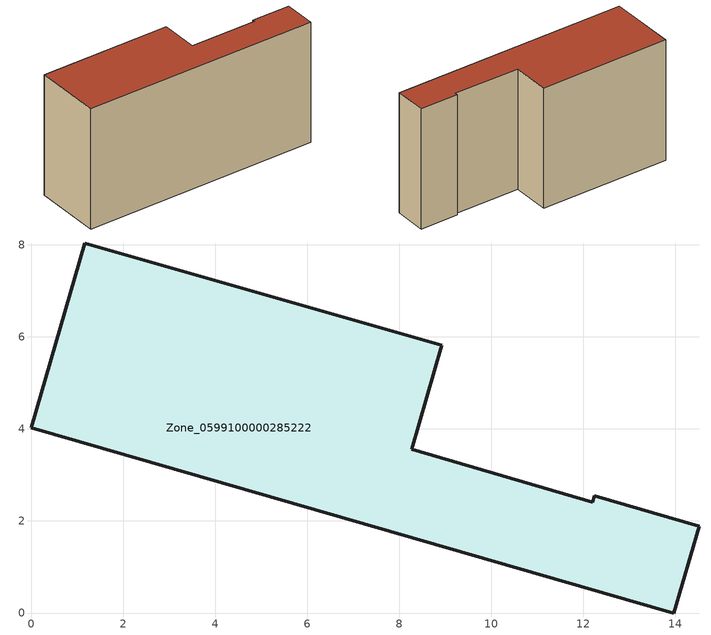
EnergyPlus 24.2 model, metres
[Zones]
Zone_0599100000285222
 floor ground (C_G): 12.2,2.41 12.24,2.55 14.52,1.88 13.96,0 0,4.03 1.17,8.04 8.92,5.82 8.27,3.56 z0
 wall outside (C_F): 8.27,3.56 8.92,5.82 1.17,8.04 0,4.03 13.96,0 14.52,1.88 12.24,2.55 12.2,2.41 8.27,3.56 z0:7.59
 roof outside (C_R): 12.2,2.41 8.27,3.56 8.92,5.82 1.17,8.04 0,4.03 13.96,0 14.52,1.88 12.24,2.55 z7.59
[BUILDING]
Pand.0599100000285222: North Axis=0; Terrain=City; Loads Convergence Tolerance Value=0.04; Temperature Convergence Tolerance Value=0.4; Solar Distribution=FullExterior; Maximum Number of Warmup Days=25; Minimum Number of Warmup Days=1
[Site:Location]
Rotterdam.The.Hague.AP_ZH_NLD Design_Conditions: Latitude=51.96; Longitude=4.45; Time Zone=1; Elevation=-4.5
[SITE:GROUNDTEMPERATURE:BUILDINGSURFACE]
18, 18, 18, 18, 18, 18, 18, 18, 18, 18, 18, 18
[MATERIAL] Thermal Absorptance=0.9; Solar Absorptance=0.7; Visible Absorptance=0.7
Name | Roughness | Thickness | Conductivity | Density | Specific Heat
G.TI.1946 | MediumSmooth | 0.15 | 1 | 540 | 1210
F.TI.1946 | Rough | 0.3 | 0.857143 | 1920 | 840
R.TI.1946 | MediumRough | 0.2 | 0.1 | 1500 | 1000
[CONSTRUCTION]
C_G: G.TI.1946
C_F: F.TI.1946
C_R: R.TI.1946
[ZONE]
Zone_0599100000285222: Type=1; Multiplier=1; Ceiling Height=Autocalculate; Volume=Autocalculate; Floor Area=autocalculate; Part of Total Floor Area=Yes
[ZONEINFILTRATION:DESIGNFLOWRATE]
Infil_Zone_0599100000285222: Zone or ZoneList or Space or SpaceList=Zone_0599100000285222; Schedule=AlwaysOn; Design Flow Rate Calculation Method=Flow/Area; Flow Rate per Floor Area=0.003; Constant Term Coefficient=1; Temperature Term Coefficient=0; Velocity Term Coefficient=0; Velocity Squared Term Coefficient=0
[HVACTEMPLATE:ZONE:IDEALLOADSAIRSYSTEM]
Zone_0599100000285222: Maximum Heating Supply Air Temperature=50; Minimum Cooling Supply Air Temperature=13; Maximum Heating Supply Air Humidity Ratio=0.0156; Minimum Cooling Supply Air Humidity Ratio=0.0077; Heating Limit=NoLimit; Cooling Limit=NoLimit; Dehumidification Control Type=ConstantSensibleHeatRatio; Cooling Sensible Heat Ratio=0.7; Dehumidification Setpoint=60; Humidification Control Type=None; Humidification Setpoint=30; Outdoor Air Method=None; Outdoor Air Flow Rate per Person=0.00944; Outdoor Air Flow Rate per Zone Floor Area=0; Outdoor Air Flow Rate per Zone=0; Demand Controlled Ventilation Type=None; Outdoor Air Economizer Type=NoEconomizer; Heat Recovery Type=None; Sensible Heat Recovery Effectiveness=0.7; Latent Heat Recovery Effectiveness=0.65
[ZONECONTROL:THERMOSTAT]
ThermostatControl_Zone_0599100000285222: Zone or ZoneList=Zone_0599100000285222; Control Type Schedule=DualSetpointControlType; Control 1=Thermostat_Zone_0599100000285222; Temperature Difference Between Cutout And Setpoint=0
[THERMOSTATSETPOINT:DUALSETPOINT]
Thermostat_Zone_0599100000285222: Heating Setpoint Temperature Schedule=HeatingSetpoint_Zone_0599100000285222; Cooling Setpoint Temperature Schedule=CoolingSetpoint_Zone_0599100000285222
[SCHEDULE:COMPACT]
HeatingSetpoint_Zone_0599100000285222: Through: 12/31, For: AllDays, Until: 24:00, 21
CoolingSetpoint_Zone_0599100000285222: Through: 12/31, For: AllDays, Until: 24:00, 24
DualSetpointControlType: Through: 12/31, For: AllDays, Until: 24:00, 4
AlwaysOn: Through: 12/31, For: AllDays, Until: 24:00, 1
